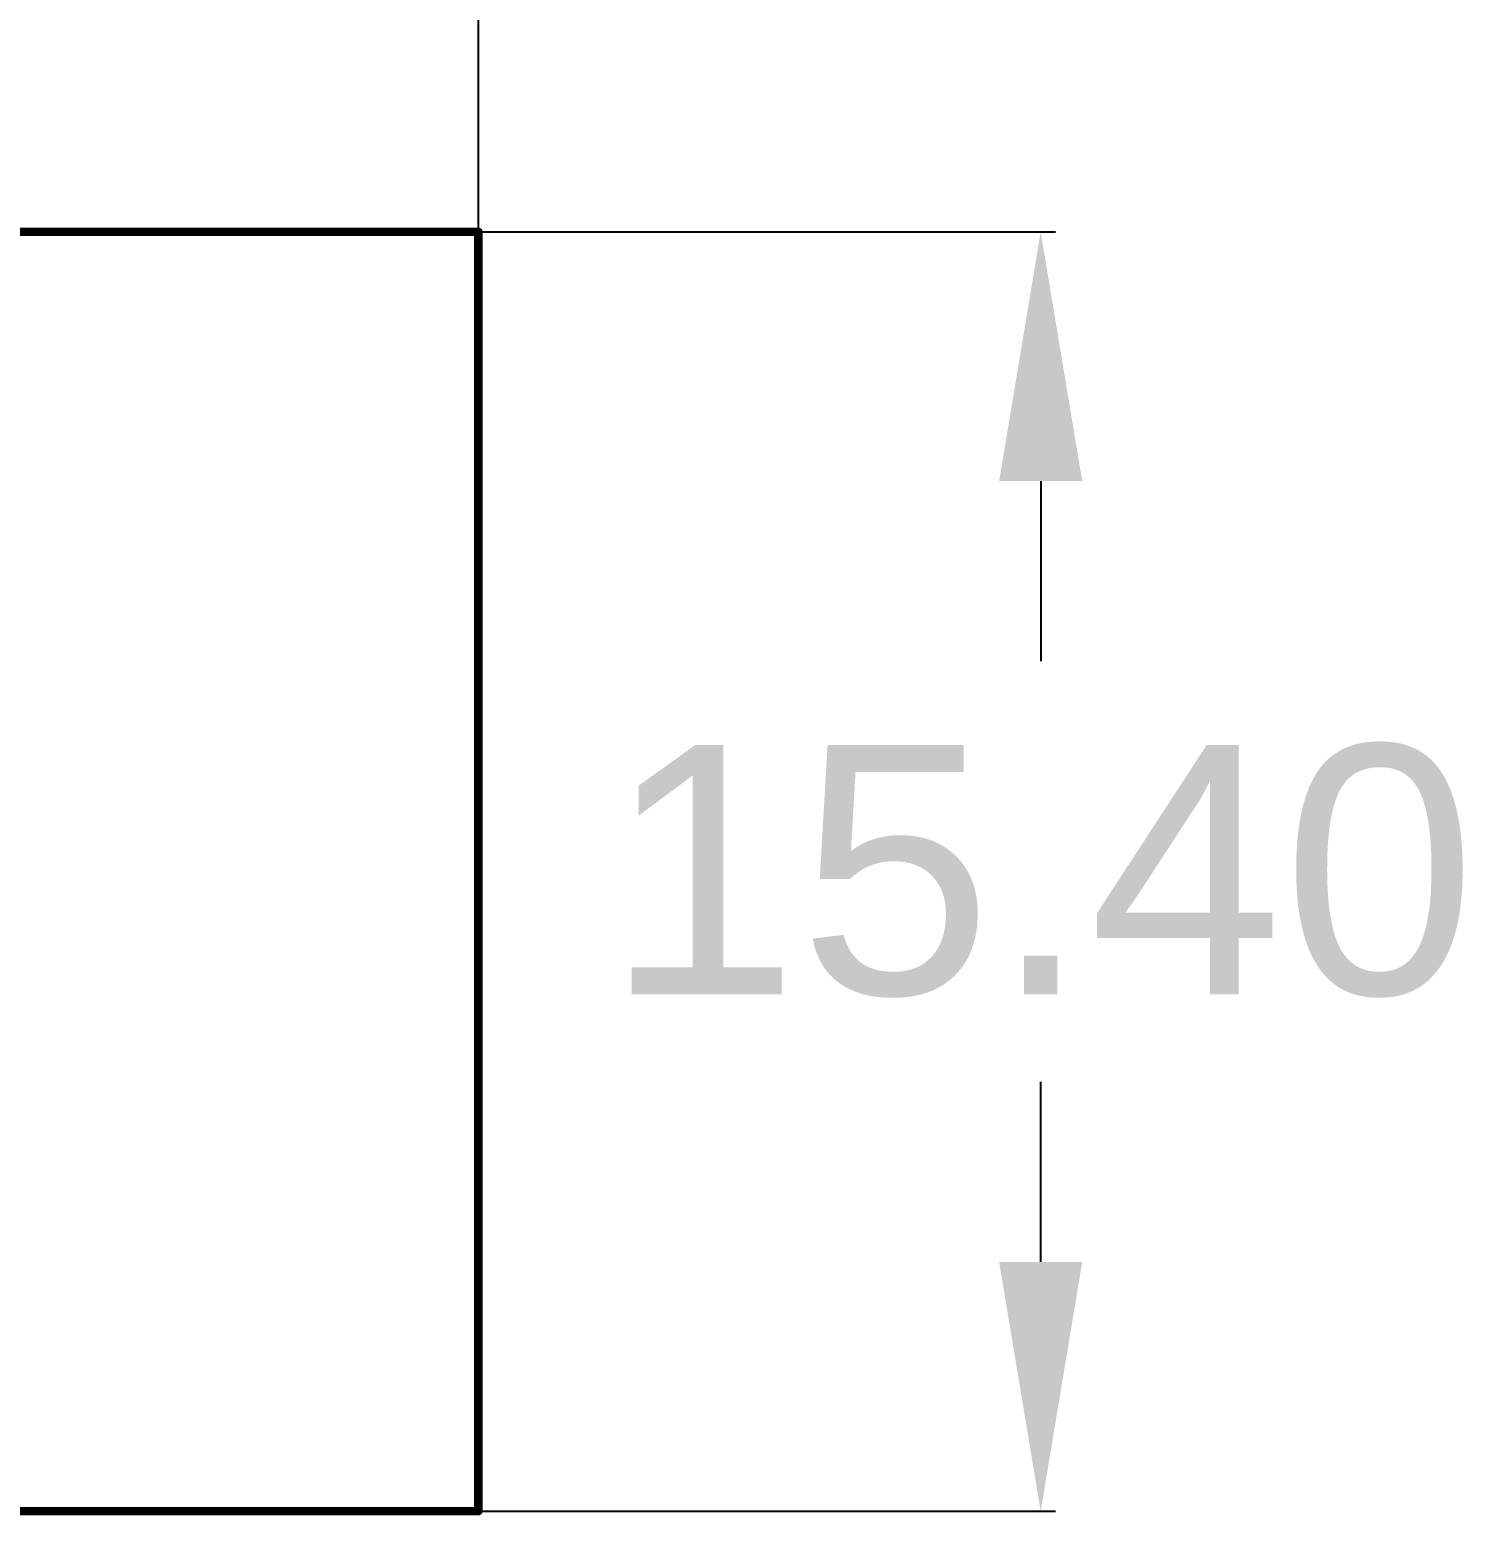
# Model space of a CAD drawing. Extents: x -12 to 107, y 8 to 106.
# Drawn here: x 89.5 to 106.78, y 66.03 to 83.92 of the extents above; entities that cross this region are included whole.
import ezdxf

# ---------------------------------------------------------------- set-up
doc = ezdxf.new("R2010")
doc.units = 0
doc.header["$MEASUREMENT"] = 0
doc.layers.get('0').update_dxf_attribs({"linetype": 'CONTINUOUS'})
doc.layers.get('Defpoints').update_dxf_attribs({"linetype": 'CONTINUOUS'})
doc.layers.add('SILK_TOP_ART', color=251, linetype='CONTINUOUS', true_color=0x636466)
doc.styles.get("Standard").update_dxf_attribs({"font": 'arial.ttf'})
doc.dimstyles.get("Standard").update_dxf_attribs({"dimtxt": 3, "dimasz": 3, "dimexe": 0.18, "dimexo": 0, "dimgap": 1, "dimtad": 0, "dimtih": 1, "dimtoh": 1, "dimzin": 0, "dimdsep": 46, "dimtxsty": 'Standard', "dimcen": 0.09, "dimadec": 0, "dimazin": 0, "dimtfac": 1, "dimtofl": 0, "dimtmove": 2, "dimatfit": 3, "dimfxl": 1, "dimtolj": 1, "dimtzin": 0, "dimarcsym": 0})

# ---------------------------------------------------------------- blocks, each defined once
blk = doc.blocks.new('ROUND_217')
at = {"const_width": 0.0508}
blk.add_lwpolyline([(-0.0254, 0, 1), (0.0254, 0, 1)], format="xyb", close=True, dxfattribs=at)
blk = doc.blocks.new('*D168')
at = {"color": 0, "linetype": 'Continuous', "lineweight": -2, "transparency": 16777216}
for p, q in [((94.875, 81.483), (101.85, 81.483)), ((101.67, 78.483), (101.67, 76.315)), ((101.67, 69.083), (101.67, 71.251)), ((94.875, 66.083), (101.85, 66.083))]:
    blk.add_line(p, q, dxfattribs=at)
at = {"color": 0, "linetype": 'Continuous', "transparency": 16777216}
for points in [[(101.17, 78.483), (102.17, 78.483), (101.67, 81.483)], [(101.17, 69.083), (102.17, 69.083), (101.67, 66.083)]]:
    blk.add_solid(points, dxfattribs=at)
at = {"layer": 'Defpoints', "color": 0, "linetype": 'Continuous', "transparency": 16777216}
for p in [(94.875, 81.483), (94.875, 66.083), (101.67, 66.083)]:
    blk.add_point(p, dxfattribs=at)
at = {"color": 0, "linetype": 'Continuous', "transparency": 16777216, "insert": (101.67, 73.783), "char_height": 3, "attachment_point": 5}
blk.add_mtext('\\A1;15.40', dxfattribs=at)
blk = doc.blocks.new('*D169')
at = {"color": 0, "linetype": 'Continuous', "lineweight": -2, "transparency": 16777216}
for p, q in [((89, 81.483), (89, 94.018)), ((94.9, 81.483), (94.9, 94.018)), ((86, 93.838), (83, 93.838)), ((97.9, 93.838), (100.9, 93.838))]:
    blk.add_line(p, q, dxfattribs=at)
at = {"color": 0, "linetype": 'Continuous', "transparency": 16777216}
for points in [[(86, 94.338), (86, 93.338), (89, 93.838)], [(97.9, 94.338), (97.9, 93.338), (94.9, 93.838)]]:
    blk.add_solid(points, dxfattribs=at)
at = {"layer": 'Defpoints', "color": 0, "linetype": 'Continuous', "transparency": 16777216}
for p in [(94.9, 93.838), (89, 81.483), (94.9, 81.483)]:
    blk.add_point(p, dxfattribs=at)
at = {"color": 0, "linetype": 'Continuous', "transparency": 16777216, "insert": (91.95, 97.581), "char_height": 3, "attachment_point": 5}
blk.add_mtext('\\A1;5.90', dxfattribs=at)

msp = doc.modelspace()

# ---------------------------------------------------------------- linework, layer by layer
at = {"layer": 'SILK_TOP_ART', "const_width": 0.1016}
for points in [[(88.5, 81.4832), (94.9, 81.4832)], [(94.9, 81.4832), (94.9, 66.0832)], [(94.9, 66.0832), (88.5, 66.0832)]]:
    msp.add_lwpolyline(points, dxfattribs=at)

# ---------------------------------------------------------------- block references
at = {"layer": 'SILK_TOP_ART'}
for p in [(94.9, 81.4832), (94.9, 81.4832), (94.9, 66.0832), (94.9, 66.0832)]:
    msp.add_blockref('ROUND_217', p, dxfattribs=at)

# ---------------------------------------------------------------- dimensions: what is measured, and where the dimension line sits
at = {"linetype": 'Continuous'}
dim = msp.add_linear_dim(base=(94.9, 93.837663), p1=(89, 81.4832), p2=(94.9, 81.4832), dimstyle='Standard', dxfattribs=at)
dim.commit()
dim.dimension.update_dxf_attribs({"geometry": '*D169', "text_midpoint": (91.95, 97.581101)})
dim = msp.add_linear_dim(base=(101.670064, 66.0832), p1=(94.8746, 81.4832), p2=(94.8746, 66.0832), angle=90, dimstyle='Standard', dxfattribs=at)
dim.commit()
dim.dimension.update_dxf_attribs({"geometry": '*D168', "text_midpoint": (101.670064, 73.7832)})

doc.saveas('drawing.dxf')
